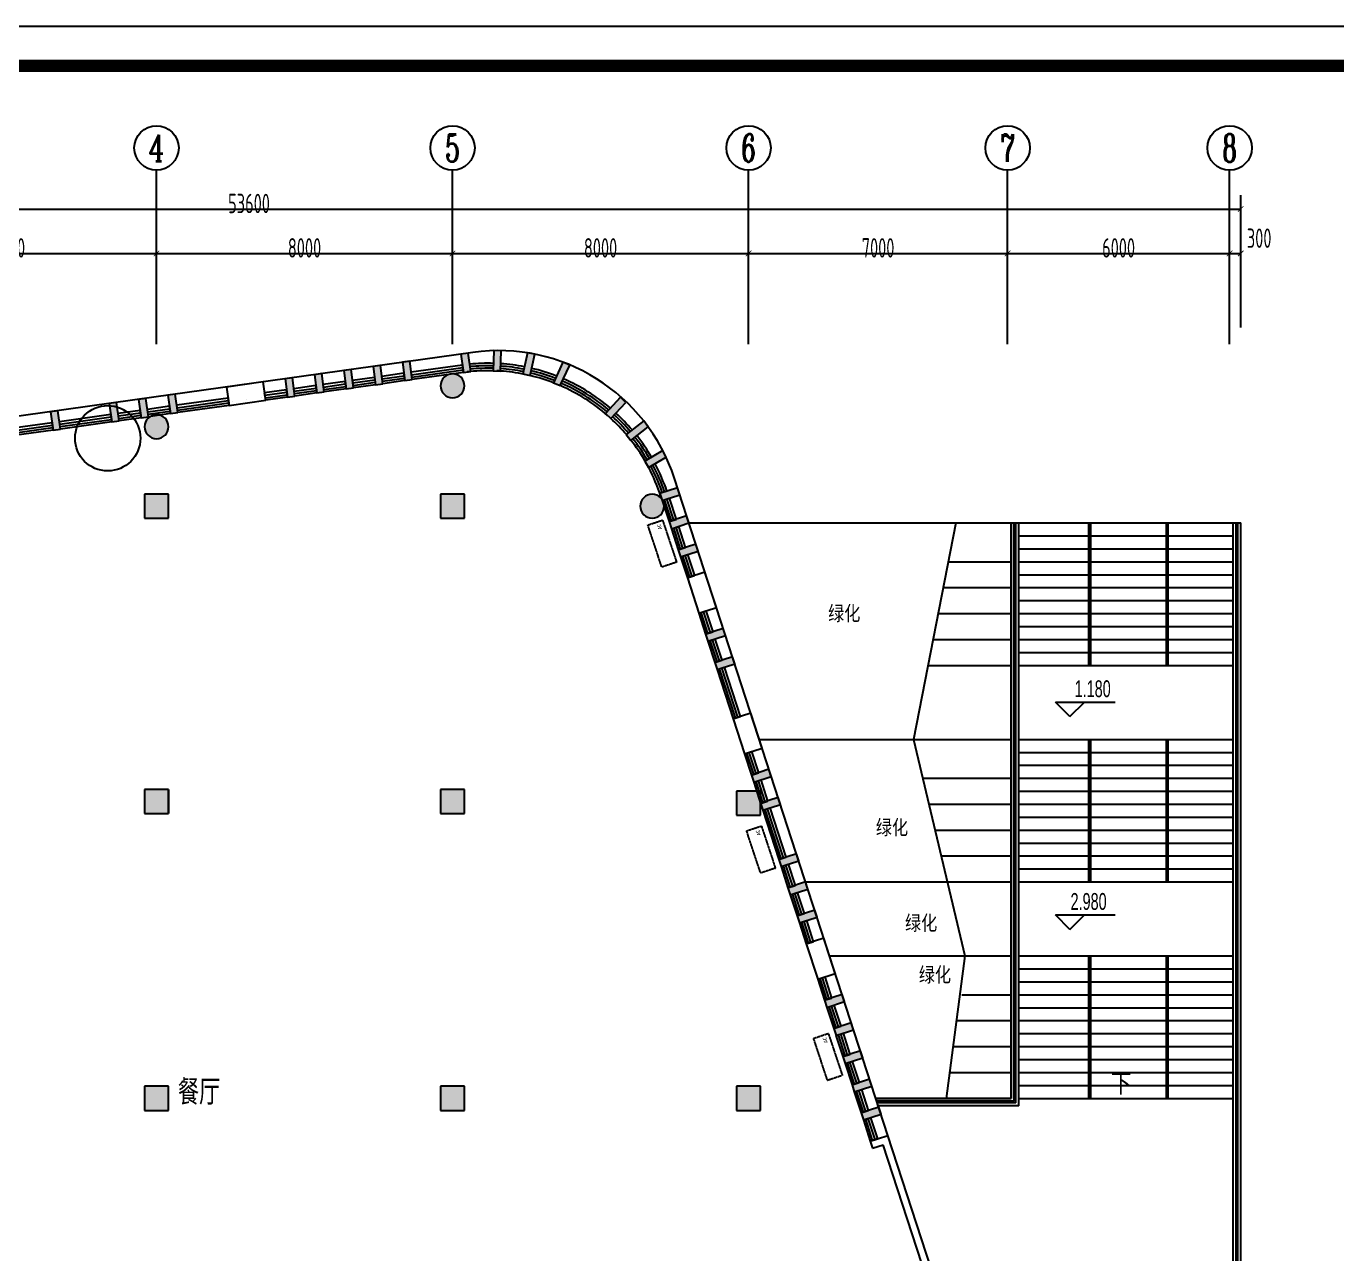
# Model space of a CAD drawing. Header units: inches. Extents: x 871252 to 1312932, y -88801 to 86720.
# Drawn here: x 1078030 to 1113448, y 53550 to 86720 of the extents above; entities that cross this region are included whole.
import ezdxf
from ezdxf.enums import TextEntityAlignment as Align

# ---------------------------------------------------------------- set-up
doc = ezdxf.new("R2010")
doc.units = ezdxf.units.IN
doc.header["$MEASUREMENT"] = 0
doc.linetypes.add('DASH', pattern=[0.35, 0.25, -0.1])
for name, color, linetype in [('AXIS', 3, 'Continuous'), ('AXIS_TEXT', 7, 'Continuous'), ('COLUMN', 6, 'Continuous'), ('CURTWALL', 4, 'Continuous'), ('DIM_ELEV', 3, 'Continuous'), ('DIM_SYMB', 3, 'Continuous'), ('LG', 84, 'Continuous'), ('PUB_HATCH', 8, 'Continuous'), ('PUB_TEXT', 151, 'Continuous'), ('STAIR', 6, 'Continuous'), ('WALL', 7, 'Continuous'), ('WINDOW', 3, 'Continuous'), ('外框', 7, 'Continuous'), ('空调', 205, 'Continuous')]:
    doc.layers.add(name, color=color, linetype=linetype)
doc.styles.add('_TCH_AXIS', font='COMPLEX', dxfattribs={"bigfont": 'GBCBIG'})
doc.styles.add('_TCH_DIM', font='stylu.ttf')
doc.styles.add('_TCH_DIM_T3', font='TSSDENG', dxfattribs={"width": 0.64, "bigfont": 'TSSDCHN'})
doc.styles.add('COMPLEX', font='stylu.ttf')
doc.styles.add('HZ-1', font='MingLiU.ttf', dxfattribs={"width": 0.8})
doc.styles.get("Standard").update_dxf_attribs({"font": '', "width": 0.7, "height": 250})
doc.styles.get('Standard').set_extended_font_data('NSimSun')
doc.dimstyles.new('_TCH_ARCH&&150', dxfattribs={"dimtxt": 525, "dimasz": 150, "dimexe": 375, "dimexo": 450, "dimgap": 150, "dimtad": 1, "dimdec": 0, "dimzin": 0, "dimdsep": 46, "dimtxsty": '_TCH_DIM_T3', "dimblk": 'ARCHTICK', "dimcen": 0.09, "dimclrt": 7, "dimazin": 2, "dimtfac": 1, "dimtdec": 0, "dimtix": 1, "dimtmove": 2, "dimatfit": 3, "dimfxl": 0, "dimtolj": 1, "dimtzin": 0, "dimarcsym": 0})

# ---------------------------------------------------------------- blocks, each defined once
blk = doc.blocks.new('vhjkghkghkl')
at = {"layer": '空调', "linetype": 'DASH', "ltscale": 0.3}
blk.add_lwpolyline([(134071, 540199), (134071, 539779), (132871, 539779), (132871, 540199), (134071, 540199)], close=True, dxfattribs=at)
at = {"layer": '空调', "linetype": 'DASH', "ltscale": 0.3, "style": 'HZ-1'}
blk.add_text('AC', height=100, dxfattribs=at).set_placement((133846, 539867))
blk = doc.blocks.new('_ArchTick')
at = {"color": 0, "linetype": 'ByBlock', "const_width": 0.15}
blk.add_lwpolyline([(-0.5, -0.5), (0.5, 0.5)], dxfattribs=at)
blk = doc.blocks.new('*D82')
at = {"layer": 'AXIS', "color": 0, "lineweight": -2, "transparency": 16777216}
for p, q in [((1073551, 78579), (1073551, 80956)), ((1081551, 78579), (1081551, 80956)), ((1073551, 80581), (1081551, 80581))]:
    blk.add_line(p, q, dxfattribs=at)
at = {"layer": 'Defpoints', "color": 0, "transparency": 16777216}
for p in [(1081551, 80581), (1073551, 78129), (1081551, 78129)]:
    blk.add_point(p, dxfattribs=at)
at = {"layer": 'AXIS', "color": 0, "lineweight": -2, "transparency": 16777216, "xscale": 150, "yscale": 150, "zscale": 150, "rotation": 180}
blk.add_blockref('_ArchTick', (1073551, 80581), dxfattribs=at)
at = {"layer": 'AXIS', "color": 0, "lineweight": -2, "transparency": 16777216, "xscale": 150, "yscale": 150, "zscale": 150}
blk.add_blockref('_ArchTick', (1081551, 80581), dxfattribs=at)
at = {"layer": 'AXIS', "color": 7, "transparency": 16777216, "insert": (1077551, 80731), "char_height": 525, "attachment_point": 5, "style": '_TCH_DIM_T3'}
blk.add_mtext('\\A1;8000', dxfattribs=at)
blk = doc.blocks.new('*D83')
at = {"layer": 'AXIS', "color": 0, "lineweight": -2, "transparency": 16777216}
for p, q in [((1081551, 78579), (1081551, 80956)), ((1089551, 78579), (1089551, 80956)), ((1081551, 80581), (1089551, 80581))]:
    blk.add_line(p, q, dxfattribs=at)
at = {"layer": 'Defpoints', "color": 0, "transparency": 16777216}
for p in [(1089551, 80581), (1081551, 78129), (1089551, 78129)]:
    blk.add_point(p, dxfattribs=at)
at = {"layer": 'AXIS', "color": 0, "lineweight": -2, "transparency": 16777216, "xscale": 150, "yscale": 150, "zscale": 150, "rotation": 180}
blk.add_blockref('_ArchTick', (1081551, 80581), dxfattribs=at)
at = {"layer": 'AXIS', "color": 0, "lineweight": -2, "transparency": 16777216, "xscale": 150, "yscale": 150, "zscale": 150}
blk.add_blockref('_ArchTick', (1089551, 80581), dxfattribs=at)
at = {"layer": 'AXIS', "color": 7, "transparency": 16777216, "insert": (1085551, 80731), "char_height": 525, "attachment_point": 5, "style": '_TCH_DIM_T3'}
blk.add_mtext('\\A1;8000', dxfattribs=at)
blk = doc.blocks.new('*D84')
at = {"layer": 'AXIS', "color": 0, "lineweight": -2, "transparency": 16777216}
for p, q in [((1089551, 78579), (1089551, 80956)), ((1097551, 78579), (1097551, 80956)), ((1089551, 80581), (1097551, 80581))]:
    blk.add_line(p, q, dxfattribs=at)
at = {"layer": 'Defpoints', "color": 0, "transparency": 16777216}
for p in [(1097551, 80581), (1089551, 78129), (1097551, 78129)]:
    blk.add_point(p, dxfattribs=at)
at = {"layer": 'AXIS', "color": 0, "lineweight": -2, "transparency": 16777216, "xscale": 150, "yscale": 150, "zscale": 150, "rotation": 180}
blk.add_blockref('_ArchTick', (1089551, 80581), dxfattribs=at)
at = {"layer": 'AXIS', "color": 0, "lineweight": -2, "transparency": 16777216, "xscale": 150, "yscale": 150, "zscale": 150}
blk.add_blockref('_ArchTick', (1097551, 80581), dxfattribs=at)
at = {"layer": 'AXIS', "color": 7, "transparency": 16777216, "insert": (1093551, 80731), "char_height": 525, "attachment_point": 5, "style": '_TCH_DIM_T3'}
blk.add_mtext('\\A1;8000', dxfattribs=at)
blk = doc.blocks.new('*D85')
at = {"layer": 'AXIS', "color": 0, "lineweight": -2, "transparency": 16777216}
for p, q in [((1097551, 78579), (1097551, 80956)), ((1104551, 78579), (1104551, 80956)), ((1097551, 80581), (1104551, 80581))]:
    blk.add_line(p, q, dxfattribs=at)
at = {"layer": 'Defpoints', "color": 0, "transparency": 16777216}
for p in [(1104551, 80581), (1097551, 78129), (1104551, 78129)]:
    blk.add_point(p, dxfattribs=at)
at = {"layer": 'AXIS', "color": 0, "lineweight": -2, "transparency": 16777216, "xscale": 150, "yscale": 150, "zscale": 150, "rotation": 180}
blk.add_blockref('_ArchTick', (1097551, 80581), dxfattribs=at)
at = {"layer": 'AXIS', "color": 0, "lineweight": -2, "transparency": 16777216, "xscale": 150, "yscale": 150, "zscale": 150}
blk.add_blockref('_ArchTick', (1104551, 80581), dxfattribs=at)
at = {"layer": 'AXIS', "color": 7, "transparency": 16777216, "insert": (1101051, 80731), "char_height": 525, "attachment_point": 5, "style": '_TCH_DIM_T3'}
blk.add_mtext('\\A1;7000', dxfattribs=at)
blk = doc.blocks.new('*D86')
at = {"layer": 'AXIS', "color": 0, "lineweight": -2, "transparency": 16777216}
for p, q in [((1104551, 78579), (1104551, 80956)), ((1110551, 78579), (1110551, 80956)), ((1104551, 80581), (1110551, 80581))]:
    blk.add_line(p, q, dxfattribs=at)
at = {"layer": 'Defpoints', "color": 0, "transparency": 16777216}
for p in [(1110551, 80581), (1104551, 78129), (1110551, 78129)]:
    blk.add_point(p, dxfattribs=at)
at = {"layer": 'AXIS', "color": 0, "lineweight": -2, "transparency": 16777216, "xscale": 150, "yscale": 150, "zscale": 150, "rotation": 180}
blk.add_blockref('_ArchTick', (1104551, 80581), dxfattribs=at)
at = {"layer": 'AXIS', "color": 0, "lineweight": -2, "transparency": 16777216, "xscale": 150, "yscale": 150, "zscale": 150}
blk.add_blockref('_ArchTick', (1110551, 80581), dxfattribs=at)
at = {"layer": 'AXIS', "color": 7, "transparency": 16777216, "insert": (1107551, 80731), "char_height": 525, "attachment_point": 5, "style": '_TCH_DIM_T3'}
blk.add_mtext('\\A1;6000', dxfattribs=at)
blk = doc.blocks.new('*D87')
at = {"layer": 'AXIS', "color": 0, "lineweight": -2, "transparency": 16777216}
for p, q in [((1110551, 78579), (1110551, 80956)), ((1110851, 78579), (1110851, 80956)), ((1110551, 80581), (1110851, 80581))]:
    blk.add_line(p, q, dxfattribs=at)
at = {"layer": 'Defpoints', "color": 0, "transparency": 16777216}
for p in [(1110851, 80581), (1110551, 78129), (1110851, 78129)]:
    blk.add_point(p, dxfattribs=at)
at = {"layer": 'AXIS', "color": 0, "lineweight": -2, "transparency": 16777216, "xscale": 150, "yscale": 150, "zscale": 150, "rotation": 180}
blk.add_blockref('_ArchTick', (1110551, 80581), dxfattribs=at)
at = {"layer": 'AXIS', "color": 0, "lineweight": -2, "transparency": 16777216, "xscale": 150, "yscale": 150, "zscale": 150}
blk.add_blockref('_ArchTick', (1110851, 80581), dxfattribs=at)
at = {"layer": 'AXIS', "color": 7, "transparency": 16777216, "insert": (1111350, 80993), "char_height": 525, "attachment_point": 5, "style": '_TCH_DIM_T3'}
blk.add_mtext('\\A1;300', dxfattribs=at)
blk = doc.blocks.new('*D88')
at = {"layer": 'AXIS', "color": 0, "lineweight": -2, "transparency": 16777216}
for p, q in [((1057251, 78579), (1057251, 82156)), ((1110851, 78579), (1110851, 82156)), ((1057251, 81781), (1110851, 81781))]:
    blk.add_line(p, q, dxfattribs=at)
at = {"layer": 'Defpoints', "color": 0, "transparency": 16777216}
for p in [(1110851, 81781), (1057251, 78129), (1110851, 78129)]:
    blk.add_point(p, dxfattribs=at)
at = {"layer": 'AXIS', "color": 0, "lineweight": -2, "transparency": 16777216, "xscale": 150, "yscale": 150, "zscale": 150, "rotation": 180}
blk.add_blockref('_ArchTick', (1057251, 81781), dxfattribs=at)
at = {"layer": 'AXIS', "color": 0, "lineweight": -2, "transparency": 16777216, "xscale": 150, "yscale": 150, "zscale": 150}
blk.add_blockref('_ArchTick', (1110851, 81781), dxfattribs=at)
at = {"layer": 'AXIS', "color": 7, "transparency": 16777216, "insert": (1084051, 81931), "char_height": 525, "attachment_point": 5, "style": '_TCH_DIM_T3'}
blk.add_mtext('\\A1;53600', dxfattribs=at)
blk = doc.blocks.new('_AXISO')
blk.add_circle((0, 0), 0.5)
at = {"layer": 'AXIS_TEXT', "style": 'COMPLEX', "width": 1.041667}
blk.add_attdef('A', text='', height=0.56, dxfattribs=at).set_placement((-0.25, -0.28), (0.25, -0.28), align=Align.FIT)
blk = doc.blocks.new('$TCHSYS$WIN2D')
for p, q in [((-0.5, 0.5), (0.5, 0.5)), ((-0.5, 0.5), (-0.5, -0.5)), ((0.5, 0.5), (0.5, -0.5)), ((0.5, 0.167), (-0.5, 0.167)), ((0.5, -0.167), (-0.5, -0.167)), ((-0.5, -0.5), (0.5, -0.5))]:
    blk.add_line(p, q)

msp = doc.modelspace()

# ---------------------------------------------------------------- hatches: boundary and pattern name
at = {"layer": 'PUB_HATCH'}
for points in [[(1090846.3, 77403.1), (1090866.4, 77951.1), (1090666.5, 77958.4), (1090646.4, 77410.4)], [(1088462.3, 77171.5), (1088392.7, 77666.6), (1088194.7, 77638.8), (1088264.3, 77143.6)], [(1090046.7, 77394.2), (1089977.1, 77889.3), (1089779.1, 77861.5), (1089848.7, 77366.3)], [(1091648.6, 77279.7), (1091775.8, 77854.7), (1091579.4, 77892.9), (1091453.3, 77322.9)], [(1092464, 77008.8), (1092722.2, 77560.4), (1092535.1, 77642), (1092279.3, 77084.7)], [(1085293.4, 76726.1), (1085223.9, 77221.3), (1085025.8, 77193.4), (1085095.4, 76698.3)], [(1086085.7, 76837.5), (1086016.1, 77332.6), (1085818, 77304.8), (1085887.6, 76809.6)], [(1086877.9, 76948.8), (1086808.3, 77443.9), (1086610.2, 77416.1), (1086679.8, 76921)], [(1087670.1, 77060.1), (1087600.5, 77555.3), (1087402.4, 77527.4), (1087472, 77032.3)], [(1089876.1, 77004.1, 1), (1089226.1, 77004.1, 1)], [(1080540.2, 76058.1), (1080470.6, 76553.2), (1080272.5, 76525.4), (1080342.1, 76030.3)], [(1081332.4, 76169.4), (1081262.8, 76664.6), (1081064.7, 76636.7), (1081134.3, 76141.6)], [(1082124.6, 76280.8), (1082055, 76775.9), (1081856.9, 76748.1), (1081926.5, 76252.9)], [(1093827, 76119), (1094231.4, 76549.9), (1094092.5, 76697.2), (1093683.4, 76257.8)], [(1078955.7, 75835.4), (1078886.1, 76330.6), (1078688.1, 76302.7), (1078757.7, 75807.6)], [(1081876.3, 75899.1, 1), (1081226.3, 75899.1, 1)], [(1094367.5, 75529.8), (1094835.3, 75891), (1094721.5, 76058.4), (1094247.8, 75689.7)], [(1094847.8, 74794.4), (1095326.3, 75071.9), (1095234.5, 75252.4), (1094750, 74968.6)], [(1081876.2, 73426.1), (1081876.2, 74076.1), (1081226.2, 74076.1), (1081226.2, 73426.1)], [(1089876.2, 73426.1), (1089876.2, 74076.1), (1089226.2, 74076.1), (1089226.2, 73426.1)], [(1095272.2, 73751.1, 1), (1094622.2, 73751.1, 1)], [(1095217, 73904.4), (1095692.5, 74058.9), (1095630.7, 74249.1), (1095155.2, 74094.6)], [(1095464.2, 73143.5), (1095939.8, 73298.1), (1095878, 73488.3), (1095402.4, 73333.8)], [(1095711.4, 72382.7), (1096187, 72537.2), (1096125.2, 72727.4), (1095649.6, 72572.9)], [(1096453.1, 70100.2), (1096928.6, 70254.7), (1096866.8, 70444.9), (1096391.3, 70290.4)], [(1096700.3, 69339.3), (1097175.8, 69493.8), (1097114, 69684), (1096638.5, 69529.5)], [(1097689.2, 66295.9), (1098164.7, 66450.5), (1098102.9, 66640.7), (1097627.3, 66486.2)], [(1081876.2, 65449.7), (1081876.2, 66099.7), (1081226.2, 66099.7), (1081226.2, 65449.7)], [(1089876.2, 65449.7), (1089876.2, 66099.7), (1089226.2, 66099.7), (1089226.2, 65449.7)], [(1097876.2, 65399.7), (1097876.2, 66049.7), (1097226.2, 66049.7), (1097226.2, 65399.7)], [(1097936.4, 65535.1), (1098411.9, 65689.6), (1098350.1, 65879.8), (1097874.6, 65725.3)], [(1098430.8, 64013.4), (1098906.3, 64167.9), (1098844.5, 64358.1), (1098369, 64203.6)], [(1098678, 63252.6), (1099153.5, 63407.1), (1099091.7, 63597.3), (1098616.2, 63442.8)], [(1098925.2, 62491.7), (1099400.7, 62646.2), (1099338.9, 62836.4), (1098863.4, 62681.9)], [(1099666.9, 60209.2), (1100142.4, 60363.7), (1100080.6, 60553.9), (1099605.1, 60399.4)], [(1099914.1, 59448.4), (1100389.6, 59602.9), (1100327.8, 59793.1), (1099852.3, 59638.6)], [(1100161.3, 58687.5), (1100636.9, 58842), (1100575.1, 59032.2), (1100099.5, 58877.7)], [(1100408.6, 57926.7), (1100884.1, 58081.2), (1100822.3, 58271.4), (1100346.7, 58116.9)], [(1081876.2, 57425.1), (1081876.2, 58075.1), (1081226.2, 58075.1), (1081226.2, 57425.1)], [(1089876.1, 57425.1), (1089876.1, 58075.1), (1089226.1, 58075.1), (1089226.1, 57425.1)], [(1097876.1, 57425), (1097876.1, 58075), (1097226.1, 58075), (1097226.1, 57425)], [(1100655.8, 57165.8), (1101131.3, 57320.3), (1101069.5, 57510.5), (1100594, 57356)]]:
    msp.add_hatch(color=256, dxfattribs=at).paths.add_polyline_path(points)

# ---------------------------------------------------------------- linework, layer by layer
at = {"layer": 'AXIS'}
for p, q in [((1081551.2, 78129.5), (1081551.2, 82830.7)), ((1089551.2, 78129.5), (1089551.2, 82830.7)), ((1097551.2, 78129.5), (1097551.2, 82830.7)), ((1104551.2, 78129.5), (1104551.2, 82830.7)), ((1110551.2, 78129.5), (1110551.2, 82830.7))]:
    msp.add_line(p, q, dxfattribs=at)
at = {"layer": 'COLUMN'}
for p, q in [((1090666.5, 77958.4), (1090646.4, 77410.4)), ((1090866.4, 77951.1), (1090666.5, 77958.4)), ((1090846.3, 77403.1), (1090866.4, 77951.1)), ((1088392.7, 77666.6), (1088194.7, 77638.8)), ((1088194.7, 77638.8), (1088264.3, 77143.6)), ((1088462.3, 77171.5), (1088392.7, 77666.6)), ((1089977.1, 77889.3), (1089779.1, 77861.5)), ((1089779.1, 77861.5), (1089848.7, 77366.3)), ((1090046.7, 77394.2), (1089977.1, 77889.3)), ((1091579.4, 77892.9), (1091453.3, 77322.9)), ((1091775.8, 77854.7), (1091579.4, 77892.9)), ((1091648.6, 77279.7), (1091775.8, 77854.7)), ((1092535.1, 77642), (1092279.3, 77084.7)), ((1092722.2, 77560.4), (1092535.1, 77642)), ((1085223.9, 77221.3), (1085025.8, 77193.4)), ((1085293.4, 76726.1), (1085223.9, 77221.3)), ((1086016.1, 77332.6), (1085818, 77304.8)), ((1085818, 77304.8), (1085887.6, 76809.6)), ((1086085.7, 76837.5), (1086016.1, 77332.6)), ((1086808.3, 77443.9), (1086610.2, 77416.1)), ((1086610.2, 77416.1), (1086679.8, 76921)), ((1086877.9, 76948.8), (1086808.3, 77443.9)), ((1087600.5, 77555.3), (1087402.4, 77527.4)), ((1087402.4, 77527.4), (1087472, 77032.3)), ((1087670.1, 77060.1), (1087600.5, 77555.3)), ((1089848.7, 77366.3), (1090046.7, 77394.2)), ((1090646.4, 77410.4), (1090846.3, 77403.1)), ((1091453.3, 77322.9), (1091648.6, 77279.7)), ((1092464, 77008.8), (1092722.2, 77560.4)), ((1084431.6, 77109.9), (1083441.4, 76970.8)), ((1083441.4, 76970.8), (1083511, 76475.6)), ((1084501.2, 76614.8), (1084431.6, 77109.9)), ((1085025.8, 77193.4), (1085095.4, 76698.3)), ((1086679.8, 76921), (1086877.9, 76948.8)), ((1087472, 77032.3), (1087670.1, 77060.1)), ((1088264.3, 77143.6), (1088462.3, 77171.5)), ((1092279.3, 77084.7), (1092464, 77008.8)), ((1080470.6, 76553.2), (1080272.5, 76525.4)), ((1080272.5, 76525.4), (1080342.1, 76030.3)), ((1080540.2, 76058.1), (1080470.6, 76553.2)), ((1081262.8, 76664.6), (1081064.7, 76636.7)), ((1081064.7, 76636.7), (1081134.3, 76141.6)), ((1081332.4, 76169.4), (1081262.8, 76664.6)), ((1082055, 76775.9), (1081856.9, 76748.1)), ((1081856.9, 76748.1), (1081926.5, 76252.9)), ((1082124.6, 76280.8), (1082055, 76775.9)), ((1083511, 76475.6), (1084501.2, 76614.8)), ((1085095.4, 76698.3), (1085293.4, 76726.1)), ((1085887.6, 76809.6), (1086085.7, 76837.5)), ((1094092.5, 76697.2), (1093683.4, 76257.8)), ((1093827, 76119), (1094231.4, 76549.9)), ((1094231.4, 76549.9), (1094092.5, 76697.2)), ((1078886.1, 76330.6), (1078688.1, 76302.7)), ((1078688.1, 76302.7), (1078757.7, 75807.6)), ((1078955.7, 75835.4), (1078886.1, 76330.6)), ((1081134.3, 76141.6), (1081332.4, 76169.4)), ((1081926.5, 76252.9), (1082124.6, 76280.8)), ((1093683.4, 76257.8), (1093827, 76119)), ((1078757.7, 75807.6), (1078955.7, 75835.4)), ((1080342.1, 76030.3), (1080540.2, 76058.1)), ((1094721.5, 76058.4), (1094247.8, 75689.7)), ((1094367.5, 75529.8), (1094835.3, 75891)), ((1094835.3, 75891), (1094721.5, 76058.4)), ((1094247.8, 75689.7), (1094367.5, 75529.8)), ((1095234.5, 75252.4), (1094750, 74968.6)), ((1095326.3, 75071.9), (1095234.5, 75252.4)), ((1094750, 74968.6), (1094847.8, 74794.4)), ((1094847.8, 74794.4), (1095326.3, 75071.9)), ((1081876.2, 74076.1), (1081226.2, 74076.1)), ((1081226.2, 74076.1), (1081226.2, 73426.1)), ((1081876.2, 73426.1), (1081876.2, 74076.1)), ((1089876.2, 74076.1), (1089226.2, 74076.1)), ((1089226.2, 74076.1), (1089226.2, 73426.1)), ((1089876.2, 73426.1), (1089876.2, 74076.1)), ((1095630.7, 74249.1), (1095155.2, 74094.6)), ((1095155.2, 74094.6), (1095217, 73904.4)), ((1095217, 73904.4), (1095692.5, 74058.9)), ((1095692.5, 74058.9), (1095630.7, 74249.1)), ((1081226.2, 73426.1), (1081876.2, 73426.1)), ((1089226.2, 73426.1), (1089876.2, 73426.1)), ((1095878, 73488.3), (1095402.4, 73333.8)), ((1095402.4, 73333.8), (1095464.2, 73143.5)), ((1095939.8, 73298.1), (1095878, 73488.3)), ((1095464.2, 73143.5), (1095939.8, 73298.1)), ((1096125.2, 72727.4), (1095649.6, 72572.9)), ((1096187, 72537.2), (1096125.2, 72727.4)), ((1095649.6, 72572.9), (1095711.4, 72382.7)), ((1095711.4, 72382.7), (1096187, 72537.2)), ((1096372.4, 71966.6), (1095896.8, 71812.1)), ((1096681.4, 71015.5), (1096372.4, 71966.6)), ((1095896.8, 71812.1), (1096205.8, 70861)), ((1096205.8, 70861), (1096681.4, 71015.5)), ((1096866.8, 70444.9), (1096391.3, 70290.4)), ((1096391.3, 70290.4), (1096453.1, 70100.2)), ((1096453.1, 70100.2), (1096928.6, 70254.7)), ((1096928.6, 70254.7), (1096866.8, 70444.9)), ((1097114, 69684), (1096638.5, 69529.5)), ((1096638.5, 69529.5), (1096700.3, 69339.3)), ((1096700.3, 69339.3), (1097175.8, 69493.8)), ((1097175.8, 69493.8), (1097114, 69684)), ((1097608.4, 68162.3), (1097132.9, 68007.8)), ((1097132.9, 68007.8), (1097441.9, 67056.8)), ((1097917.4, 67211.3), (1097608.4, 68162.3)), ((1097441.9, 67056.8), (1097917.4, 67211.3)), ((1098102.9, 66640.7), (1097627.3, 66486.2)), ((1098164.7, 66450.5), (1098102.9, 66640.7)), ((1097627.3, 66486.2), (1097689.2, 66295.9)), ((1097689.2, 66295.9), (1098164.7, 66450.5)), ((1081876.2, 66099.7), (1081226.2, 66099.7)), ((1081226.2, 66099.7), (1081226.2, 65449.7)), ((1081876.2, 65449.7), (1081876.2, 66099.7)), ((1089876.2, 66099.7), (1089226.2, 66099.7)), ((1089226.2, 66099.7), (1089226.2, 65449.7)), ((1089876.2, 65449.7), (1089876.2, 66099.7)), ((1097876.2, 66049.7), (1097226.2, 66049.7)), ((1097226.2, 66049.7), (1097226.2, 65399.7)), ((1098350.1, 65879.8), (1097874.6, 65725.3)), ((1097876.2, 65399.7), (1097876.2, 66049.7)), ((1098411.9, 65689.6), (1098350.1, 65879.8)), ((1097874.6, 65725.3), (1097936.4, 65535.1)), ((1097936.4, 65535.1), (1098411.9, 65689.6)), ((1081226.2, 65449.7), (1081876.2, 65449.7)), ((1089226.2, 65449.7), (1089876.2, 65449.7)), ((1097226.2, 65399.7), (1097876.2, 65399.7)), ((1098844.5, 64358.1), (1098369, 64203.6)), ((1098369, 64203.6), (1098430.8, 64013.4)), ((1098430.8, 64013.4), (1098906.3, 64167.9)), ((1098906.3, 64167.9), (1098844.5, 64358.1)), ((1099091.7, 63597.3), (1098616.2, 63442.8)), ((1098616.2, 63442.8), (1098678, 63252.6)), ((1098678, 63252.6), (1099153.5, 63407.1)), ((1099153.5, 63407.1), (1099091.7, 63597.3)), ((1099338.9, 62836.4), (1098863.4, 62681.9)), ((1099400.7, 62646.2), (1099338.9, 62836.4)), ((1098863.4, 62681.9), (1098925.2, 62491.7)), ((1098925.2, 62491.7), (1099400.7, 62646.2)), ((1099586.2, 62075.6), (1099110.6, 61921.1)), ((1099895.2, 61124.5), (1099586.2, 62075.6)), ((1099110.6, 61921.1), (1099419.6, 60970)), ((1099419.6, 60970), (1099895.2, 61124.5)), ((1100080.6, 60553.9), (1099605.1, 60399.4)), ((1099605.1, 60399.4), (1099666.9, 60209.2)), ((1099666.9, 60209.2), (1100142.4, 60363.7)), ((1100142.4, 60363.7), (1100080.6, 60553.9)), ((1100327.8, 59793.1), (1099852.3, 59638.6)), ((1099852.3, 59638.6), (1099914.1, 59448.4)), ((1099914.1, 59448.4), (1100389.6, 59602.9)), ((1100389.6, 59602.9), (1100327.8, 59793.1)), ((1100575.1, 59032.2), (1100099.5, 58877.7)), ((1100099.5, 58877.7), (1100161.3, 58687.5)), ((1100161.3, 58687.5), (1100636.9, 58842)), ((1100636.9, 58842), (1100575.1, 59032.2)), ((1100822.3, 58271.4), (1100346.7, 58116.9)), ((1100346.7, 58116.9), (1100408.6, 57926.7)), ((1100884.1, 58081.2), (1100822.3, 58271.4)), ((1081876.2, 58075.1), (1081226.2, 58075.1)), ((1081226.2, 58075.1), (1081226.2, 57425.1)), ((1081876.2, 57425.1), (1081876.2, 58075.1)), ((1089876.1, 58075.1), (1089226.1, 58075.1)), ((1089226.1, 58075.1), (1089226.1, 57425.1)), ((1089876.1, 57425.1), (1089876.1, 58075.1)), ((1097876.1, 58075), (1097226.1, 58075)), ((1097226.1, 58075), (1097226.1, 57425)), ((1097876.1, 57425), (1097876.1, 58075)), ((1100408.6, 57926.7), (1100884.1, 58081.2)), ((1081226.2, 57425.1), (1081876.2, 57425.1)), ((1089226.1, 57425.1), (1089876.1, 57425.1)), ((1097226.1, 57425), (1097876.1, 57425)), ((1101069.5, 57510.5), (1100594, 57356)), ((1101131.3, 57320.3), (1101069.5, 57510.5)), ((1100594, 57356), (1100655.8, 57165.8)), ((1100655.8, 57165.8), (1101131.3, 57320.3))]:
    msp.add_line(p, q, dxfattribs=at)
for centre, start, end in [((1089551.1, 77004.1), 0, 180), ((1089551.1, 77004.1), 180, 0), ((1081551.3, 75899.1), 0, 180), ((1081551.3, 75899.1), 180, 0), ((1094947.2, 73751.1), 0, 180), ((1094947.2, 73751.1), 180, 0)]:
    msp.add_arc(centre, 325, start, end, dxfattribs=at)
at = {"layer": 'CURTWALL'}
for p, q in [((1089942.4, 77378.3), (1089942.2, 77379.5)), ((1083596.1, 76588.6), (1083596.1, 76588.6)), ((1083992.2, 76644.2), (1083992.2, 76644.2)), ((1084388.3, 76699.9), (1084388.3, 76699.9)), ((1095177.4, 74026.3), (1095177.4, 74026.3))]:
    msp.add_line(p, q, dxfattribs=at)
for radius, start, end in [(5100, 88.46594, 95.60006), (5100, 86.20265, 86.2188), (5100, 78.93129, 86.20265), (4900, 88.48903, 96.7368), (5033.3, 88.47343, 95.56825), (4966.7, 88.48112, 95.53559), (4900, 86.20265, 87.3197), (4900, 78.40479, 86.20265), (4966.7, 78.96899, 86.17364), (5033.3, 78.94989, 86.19652), (4900, 68.75687, 76.64981), (4966.7, 68.87742, 76.66159), (5033.3, 68.83055, 76.67306), (5100, 68.78491, 76.68423), (4900, 48.88288, 66.59073), (4966.7, 49.75805, 66.56819), (5033.3, 49.72208, 66.54625), (5100, 49.68705, 66.52488), (4966.7, 40.38956, 47.44959), (5033.3, 40.35653, 47.44129), (5100, 40.32436, 47.4332), (4900, 40.34194, 47.45812), (4900, 30.12831, 38.08669), (4966.7, 30.13154, 38.08118), (5033.3, 30.13469, 38.07581), (5100, 30.13775, 38.07058), (4900, 18, 27.79156), (4966.7, 18.82837, 27.8228), (5033.3, 18.8174, 27.85321), (5100, 18.80671, 27.88282)]:
    msp.add_arc((1090517.2, 72512.1), radius, start, end, dxfattribs=at)
at = {"layer": 'DIM_ELEV'}
for p, q in [((1106235.4, 68064.2), (1105845.4, 68454.2)), ((1105845.4, 68454.2), (1107456.9, 68454.2)), ((1106235.4, 68064.2), (1106625.4, 68454.2)), ((1106235.4, 62316.3), (1105845.4, 62706.3)), ((1105845.4, 62706.3), (1107456.9, 62706.3)), ((1106235.4, 62316.3), (1106625.4, 62706.3))]:
    msp.add_line(p, q, dxfattribs=at)
at = {"layer": 'DIM_SYMB'}
msp.add_lwpolyline([(1107791.2, 57591.9, 0, 0, 0), (1107791.2, 72747.7, 120, 0, 0), (1107791.2, 73197.7, 0, 0, 0)], format="xyseb", dxfattribs=at)
at = {"layer": 'LG'}
for p, q in [((1104726.2, 57674.7), (1104726.2, 73299.7)), ((1104776.2, 57624.7), (1104776.2, 73299.7)), ((1106751.1, 69449.7), (1106751.1, 73299.7)), ((1106801.1, 69449.7), (1106801.1, 73299.7)), ((1108841.4, 69449.7), (1108841.4, 73299.7)), ((1108891.4, 69449.7), (1108891.4, 73299.7)), ((1110726.2, 30723.6), (1110726.2, 73299.7)), ((1110776.2, 30723.6), (1110776.2, 73299.7)), ((1106751.1, 63599.7), (1106751.1, 67449.7)), ((1106801.1, 63599.7), (1106801.1, 67449.7)), ((1108841.4, 63599.7), (1108841.4, 67449.7)), ((1108891.4, 63599.7), (1108891.4, 67449.7)), ((1106751.1, 57749.7), (1106751.1, 61599.7)), ((1106801.1, 57749.7), (1106801.1, 61599.7)), ((1108841.4, 57749.7), (1108841.4, 61599.7)), ((1108891.4, 57749.7), (1108891.4, 61599.7)), ((1104726.2, 57674.7), (1101016.1, 57674.7)), ((1104776.2, 57624.7), (1101032.3, 57624.7))]:
    msp.add_line(p, q, dxfattribs=at)
at = {"layer": 'STAIR'}
for p, q in [((1095939.2, 73299.7), (1104651.2, 73299.7)), ((1103155.4, 73299.7), (1102010.6, 67449.7)), ((1103155.4, 73299.7), (1110851.2, 73299.7)), ((1104651.2, 73299.7), (1104651.2, 57749.7)), ((1104651.2, 57749.7), (1104651.2, 73299.7)), ((1104851.2, 57749.7), (1104851.2, 73299.7)), ((1104851.2, 69449.7), (1104851.2, 73299.7)), ((1104851.2, 57549.7), (1104851.2, 73299.7)), ((1110651.2, 30723.6), (1110651.2, 73299.7)), ((1110851.2, 30723.6), (1110851.2, 73299.7)), ((1104851.2, 72949.7), (1110651.2, 72949.7)), ((1104851.2, 72599.7), (1110651.2, 72599.7)), ((1102950, 72249.7), (1104651.2, 72249.7)), ((1104851.2, 72249.7), (1110651.2, 72249.7)), ((1104851.2, 71899.7), (1110651.2, 71899.7)), ((1102813, 71549.7), (1104651.2, 71549.7)), ((1104851.2, 71549.7), (1110651.2, 71549.7)), ((1104851.2, 71199.7), (1110651.2, 71199.7)), ((1102676, 70849.7), (1104651.2, 70849.7)), ((1104851.2, 70849.7), (1110651.2, 70849.7)), ((1104851.2, 70499.7), (1110651.2, 70499.7)), ((1102539, 70149.7), (1104651.2, 70149.7)), ((1104851.2, 70149.7), (1110651.2, 70149.7)), ((1104851.2, 69799.7), (1110651.2, 69799.7)), ((1102402, 69449.7), (1104651.2, 69449.7)), ((1104851.2, 69449.7), (1110651.2, 69449.7)), ((1097840, 67449.7), (1104651.2, 67449.7)), ((1102010.6, 67449.7), (1103391.6, 61599.7)), ((1104851.2, 63599.7), (1104851.2, 67449.7)), ((1104851.2, 67449.7), (1110651.2, 67449.7)), ((1104851.2, 67099.7), (1110651.2, 67099.7)), ((1104851.2, 66749.7), (1110651.2, 66749.7)), ((1102258.5, 66399.7), (1104651.2, 66399.7)), ((1104851.2, 66399.7), (1110651.2, 66399.7)), ((1081876.2, 65449.7), (1081876.2, 66099.7)), ((1104851.2, 66049.7), (1110651.2, 66049.7)), ((1102423.7, 65699.7), (1104651.2, 65699.7)), ((1104851.2, 65699.7), (1110651.2, 65699.7)), ((1104851.2, 65349.7), (1110651.2, 65349.7)), ((1102589, 64999.7), (1104651.2, 64999.7)), ((1104851.2, 64999.7), (1110651.2, 64999.7)), ((1104851.2, 64649.7), (1110651.2, 64649.7)), ((1102737.7, 64299.7), (1104651.2, 64299.7)), ((1104851.2, 64299.7), (1110651.2, 64299.7)), ((1104851.2, 63949.7), (1110651.2, 63949.7)), ((1099740.8, 61599.7), (1104651.2, 61599.7)), ((1103391.6, 61599.7), (1102890.9, 57749.7)), ((1104851.2, 61599.7), (1110651.2, 61599.7)), ((1104851.2, 61249.7), (1110651.2, 61249.7)), ((1104851.2, 60899.7), (1110651.2, 60899.7)), ((1103319.2, 60549.7), (1104651.2, 60549.7)), ((1104851.2, 60549.7), (1110651.2, 60549.7)), ((1104851.2, 60199.7), (1110651.2, 60199.7)), ((1103164, 59849.7), (1104651.2, 59849.7)), ((1104851.2, 59849.7), (1110651.2, 59849.7)), ((1103073, 59149.7), (1104651.2, 59149.7)), ((1104851.2, 59499.7), (1110651.2, 59499.7)), ((1104851.2, 59149.7), (1110651.2, 59149.7)), ((1104851.2, 58799.7), (1110651.2, 58799.7)), ((1102981.9, 58449.7), (1104651.2, 58449.7)), ((1104851.2, 58449.7), (1110651.2, 58449.7)), ((1104851.2, 58099.7), (1110651.2, 58099.7)), ((1100991.7, 57749.7), (1104651.2, 57749.7)), ((1104651.2, 57749.7), (1100991.7, 57749.7)), ((1104851.2, 57749.7), (1110651.2, 57749.7)), ((1104851.2, 57549.7), (1101056.7, 57549.7))]:
    msp.add_line(p, q, dxfattribs=at)
msp.add_lwpolyline([(1101316.6, 56749.7), (1095549.2, 74500, 0.3639702), (1090098, 77906.3), (1081481.2, 76695.3), (1061555.3, 73894.9, 0.3738847), (1057251.2, 68943.5), (1057251.2, 58049.7)], format="xyb", dxfattribs=at)
for points in [[(1081876.2, 66099.7), (1081876.2, 65449.7)], [(1099090.9, 63599.7), (1104651.2, 63599.7)], [(1104851.2, 63599.7), (1110651.2, 63599.7)]]:
    msp.add_lwpolyline(points, dxfattribs=at)
at = {"layer": 'WALL'}
for p, q in [((1096700.3, 69339.3), (1096700.3, 69339.3)), ((1097689.2, 66295.9), (1097690.8, 66291)), ((1097690.8, 66291), (1097881, 66352.8)), ((1097881, 66352.8), (1097879.4, 66357.7)), ((1101031.4, 56657), (1101316.6, 56749.7)), ((1102484.3, 53155.8), (1101316.6, 56749.7)), ((1101031.4, 56657), (1100841.2, 56595.2)), ((1100841.2, 56595.2), (1100903, 56405)), ((1100903, 56405), (1101188.2, 56497.7)), ((1102232.3, 53284.3), (1101188.2, 56497.7))]:
    msp.add_line(p, q, dxfattribs=at)
msp.add_circle((1080231.4, 75586.7), 882.7, dxfattribs=at)
at = {"layer": '外框', "lineweight": -2}
msp.add_line((1039900.8, 86720.3), (1153106, 86720.3), dxfattribs=at)
at = {"layer": '外框', "lineweight": -2, "const_width": 330.9}
msp.add_lwpolyline([(1044299, 8435.7), (1148539.6, 8435.7, 0.4142136), (1151848.8, 11744.9), (1151848.8, 82339.2, 0.4142136), (1148539.6, 85648.4), (1044299, 85648.4, 0.4142136), (1040989.8, 82339.2), (1040989.8, 11744.9, 0.4142136)], format="xyb", close=True, dxfattribs=at)

# ---------------------------------------------------------------- block references
at = {"layer": 'AXIS'}
ref = msp.add_blockref('_AXISO', (1081551.2, 83430.7), dxfattribs=dict(at, xscale=1200, yscale=1200, zscale=1200))
ref.add_attrib('A', '4', dxfattribs={"layer": 'AXIS_TEXT', "height": 717.3, "style": '_TCH_AXIS', "width": 0.8}).set_placement((1081332.6, 83072), (1081769.8, 83072), align=Align.FIT)
ref = msp.add_blockref('_AXISO', (1089551.2, 83430.7), dxfattribs=dict(at, xscale=1200, yscale=1200, zscale=1200))
ref.add_attrib('A', '5', dxfattribs={"layer": 'AXIS_TEXT', "height": 741.2, "style": '_TCH_AXIS', "width": 0.8}).set_placement((1089353.5, 83060.1), (1089748.8, 83060.1), align=Align.FIT)
ref = msp.add_blockref('_AXISO', (1097551.2, 83430.7), dxfattribs=dict(at, xscale=1200, yscale=1200, zscale=1200))
ref.add_attrib('A', '6', dxfattribs={"layer": 'AXIS_TEXT', "height": 741.2, "style": '_TCH_AXIS', "width": 0.8}).set_placement((1097353.5, 83060.1), (1097748.8, 83060.1), align=Align.FIT)
ref = msp.add_blockref('_AXISO', (1104551.2, 83430.7), dxfattribs=dict(at, xscale=1200, yscale=1200, zscale=1200))
ref.add_attrib('A', '7', dxfattribs={"layer": 'AXIS_TEXT', "height": 741.2, "style": '_TCH_AXIS', "width": 0.8}).set_placement((1104353.5, 83060.1), (1104748.8, 83060.1), align=Align.FIT)
ref = msp.add_blockref('_AXISO', (1110551.2, 83430.7), dxfattribs=dict(at, xscale=1200, yscale=1200, zscale=1200))
ref.add_attrib('A', '8', dxfattribs={"layer": 'AXIS_TEXT', "height": 741.2, "style": '_TCH_AXIS', "width": 0.8}).set_placement((1110353.5, 83060.1), (1110748.8, 83060.1), align=Align.FIT)
at = {"layer": 'WINDOW'}
for p, xscale, yscale, zscale, rotation in [((1087161, 77089.6), 599.9999999999633, -200, 600, 187.9999999759916), ((1087953.3, 77200.9), 599.9999999999794, 200, 600, 187.9999999760026), ((1089141.6, 77367.9), 1399.999999999996, 200, 1400, 187.9999999759928), ((1084784.4, 76755.6), 599.9999999999794, 200, 600, 187.9999999760026), ((1085576.6, 76866.9), 599.999999999947, 200, 600, 187.9999999759806), ((1086368.8, 76978.2), 599.9999999999633, 200, 600, 187.9999999759916), ((1082803.9, 76477.2), 1400.000000000013, 200, 1400, 187.9999999759975), ((1079635, 76031.9), 1399.999999999996, 200, 1400, 187.9999999759928), ((1080823.3, 76198.9), 599.9999999999794, 200, 600, 187.9999999760026), ((1081615.5, 76310.2), 599.999999999947, 200, 600, 187.9999999759806), ((1078050.6, 75809.2), 1399.999999999996, 200, 1400, 187.9999999759928), ((1095404.8, 73650), 600.0000000000352, -200, 600, 288.0000000612918), ((1095652, 72889.1), 599.9999999999633, -200, 600, 288.0000000612706), ((1095899.3, 72128.3), 600.0000000000352, -200, 600, 288.0000000612918), ((1096393.7, 70606.6), 599.9999999999633, -200, 600, 288.0000000612706), ((1096640.9, 69845.8), 600.0000000000352, -200, 600, 288.0000000612918), ((1097011.7, 68704.5), 1399.999999999997, -200, 1400, 288.0000000612862), ((1097629.8, 66802.4), 600.0000000000352, -200, 600, 288.0000000612918), ((1097878.6, 66036.6), 600.0000000000352, -200, 600, 288.0000000612918), ((1098247.8, 64900.3), 1399.999999999997, -200, 1400, 288.0000000612862), ((1098618.6, 63759), 599.9999999999633, -200, 600, 288.0000000612706), ((1098865.8, 62998.1), 599.9999999999633, -200, 600, 288.0000000612706), ((1099113.1, 62237.3), 599.9999999999633, -200, 600, 288.0000000612706), ((1099607.5, 60715.6), 599.9999999999633, -200, 600, 288.0000000612706), ((1099854.7, 59954.8), 600.0000000000352, -200, 600, 288.0000000612918), ((1100101.9, 59193.9), 600.0000000000352, -200, 600, 288.0000000612918), ((1100349.1, 58433.1), 600.0000000000352, -200, 600, 288.0000000612918), ((1100596.4, 57672.2), 600.0000000000352, -200, 600, 288.0000000612918), ((1100843.6, 56911.4), 600.0000000000352, -200, 600, 288.0000000612918)]:
    msp.add_blockref('$TCHSYS$WIN2D', p, dxfattribs=dict(at, xscale=xscale, yscale=yscale, zscale=zscale, rotation=rotation))
at = {"layer": '空调', "rotation": 108.3554929768075}
for p in [(1649763.4, 116108.5), (1652433.7, 107843), (1654242.9, 102238.5)]:
    msp.add_blockref('vhjkghkghkl', p, dxfattribs=at)

# ---------------------------------------------------------------- texts
at = {"layer": 'PUB_TEXT', "width": 0.8}
for p in [(1099701.5, 70657.8), (1100991.9, 64872.8), (1101779.6, 62290.5), (1102152.4, 60893.8)]:
    msp.add_text('绿化', height=398.73, dxfattribs=at).set_placement(p)
at = {"layer": 'PUB_TEXT', "style": '_TCH_DIM'}
for s, height, width, p in [('1.180', 455, 0.64, (1106364, 68590.7)), ('2.980', 455, 0.64, (1106253.1, 62842.8)), ('下', 506.4, 0.8, (1107346.5, 57903.5))]:
    msp.add_text(s, height=height, dxfattribs=dict(at, width=width)).set_placement(p)
at = {"layer": 'WALL', "insert": (1082127.5, 58241.7), "char_height": 600, "width": 21939.099, "attachment_point": 1}
msp.add_mtext('{\\fSimHei|b0|i0|c134|p49;\\C0;餐厅}', dxfattribs=at)

# ---------------------------------------------------------------- dimensions: what is measured, and where the dimension line sits
at = {"layer": 'AXIS'}
for p1, p2, distance, picture, middle in [((1057251.2, 78129.5), (1110851.2, 78129.5), 3651.2, '*D88', (1084051.2, 81930.7)), ((1073551.2, 78129.5), (1081551.2, 78129.5), 2451.2, '*D82', (1077551.2, 80730.7)), ((1081551.2, 78129.5), (1089551.2, 78129.5), 2451.2, '*D83', (1085551.2, 80730.7)), ((1089551.2, 78129.5), (1097551.2, 78129.5), 2451.2, '*D84', (1093551.2, 80730.7)), ((1097551.2, 78129.5), (1104551.2, 78129.5), 2451.2, '*D85', (1101051.2, 80730.7)), ((1104551.2, 78129.5), (1110551.2, 78129.5), 2451.2, '*D86', (1107551.2, 80730.7))]:
    dim = msp.add_aligned_dim(p1=p1, p2=p2, distance=distance, dimstyle='_TCH_ARCH&&150', dxfattribs=at)
    dim.commit()
    dim.dimension.update_dxf_attribs({"geometry": picture, "text_midpoint": middle})
dim = msp.add_linear_dim(base=(1110851.2, 80580.7), p1=(1110551.2, 78129.5), p2=(1110851.2, 78129.5), angle=0, dimstyle='_TCH_ARCH&&150', dxfattribs=at)
dim.commit()
dim.dimension.update_dxf_attribs({"geometry": '*D87', "text_midpoint": (1111350.1, 80993.2), "dimtype": 161})

doc.saveas('drawing.dxf')
